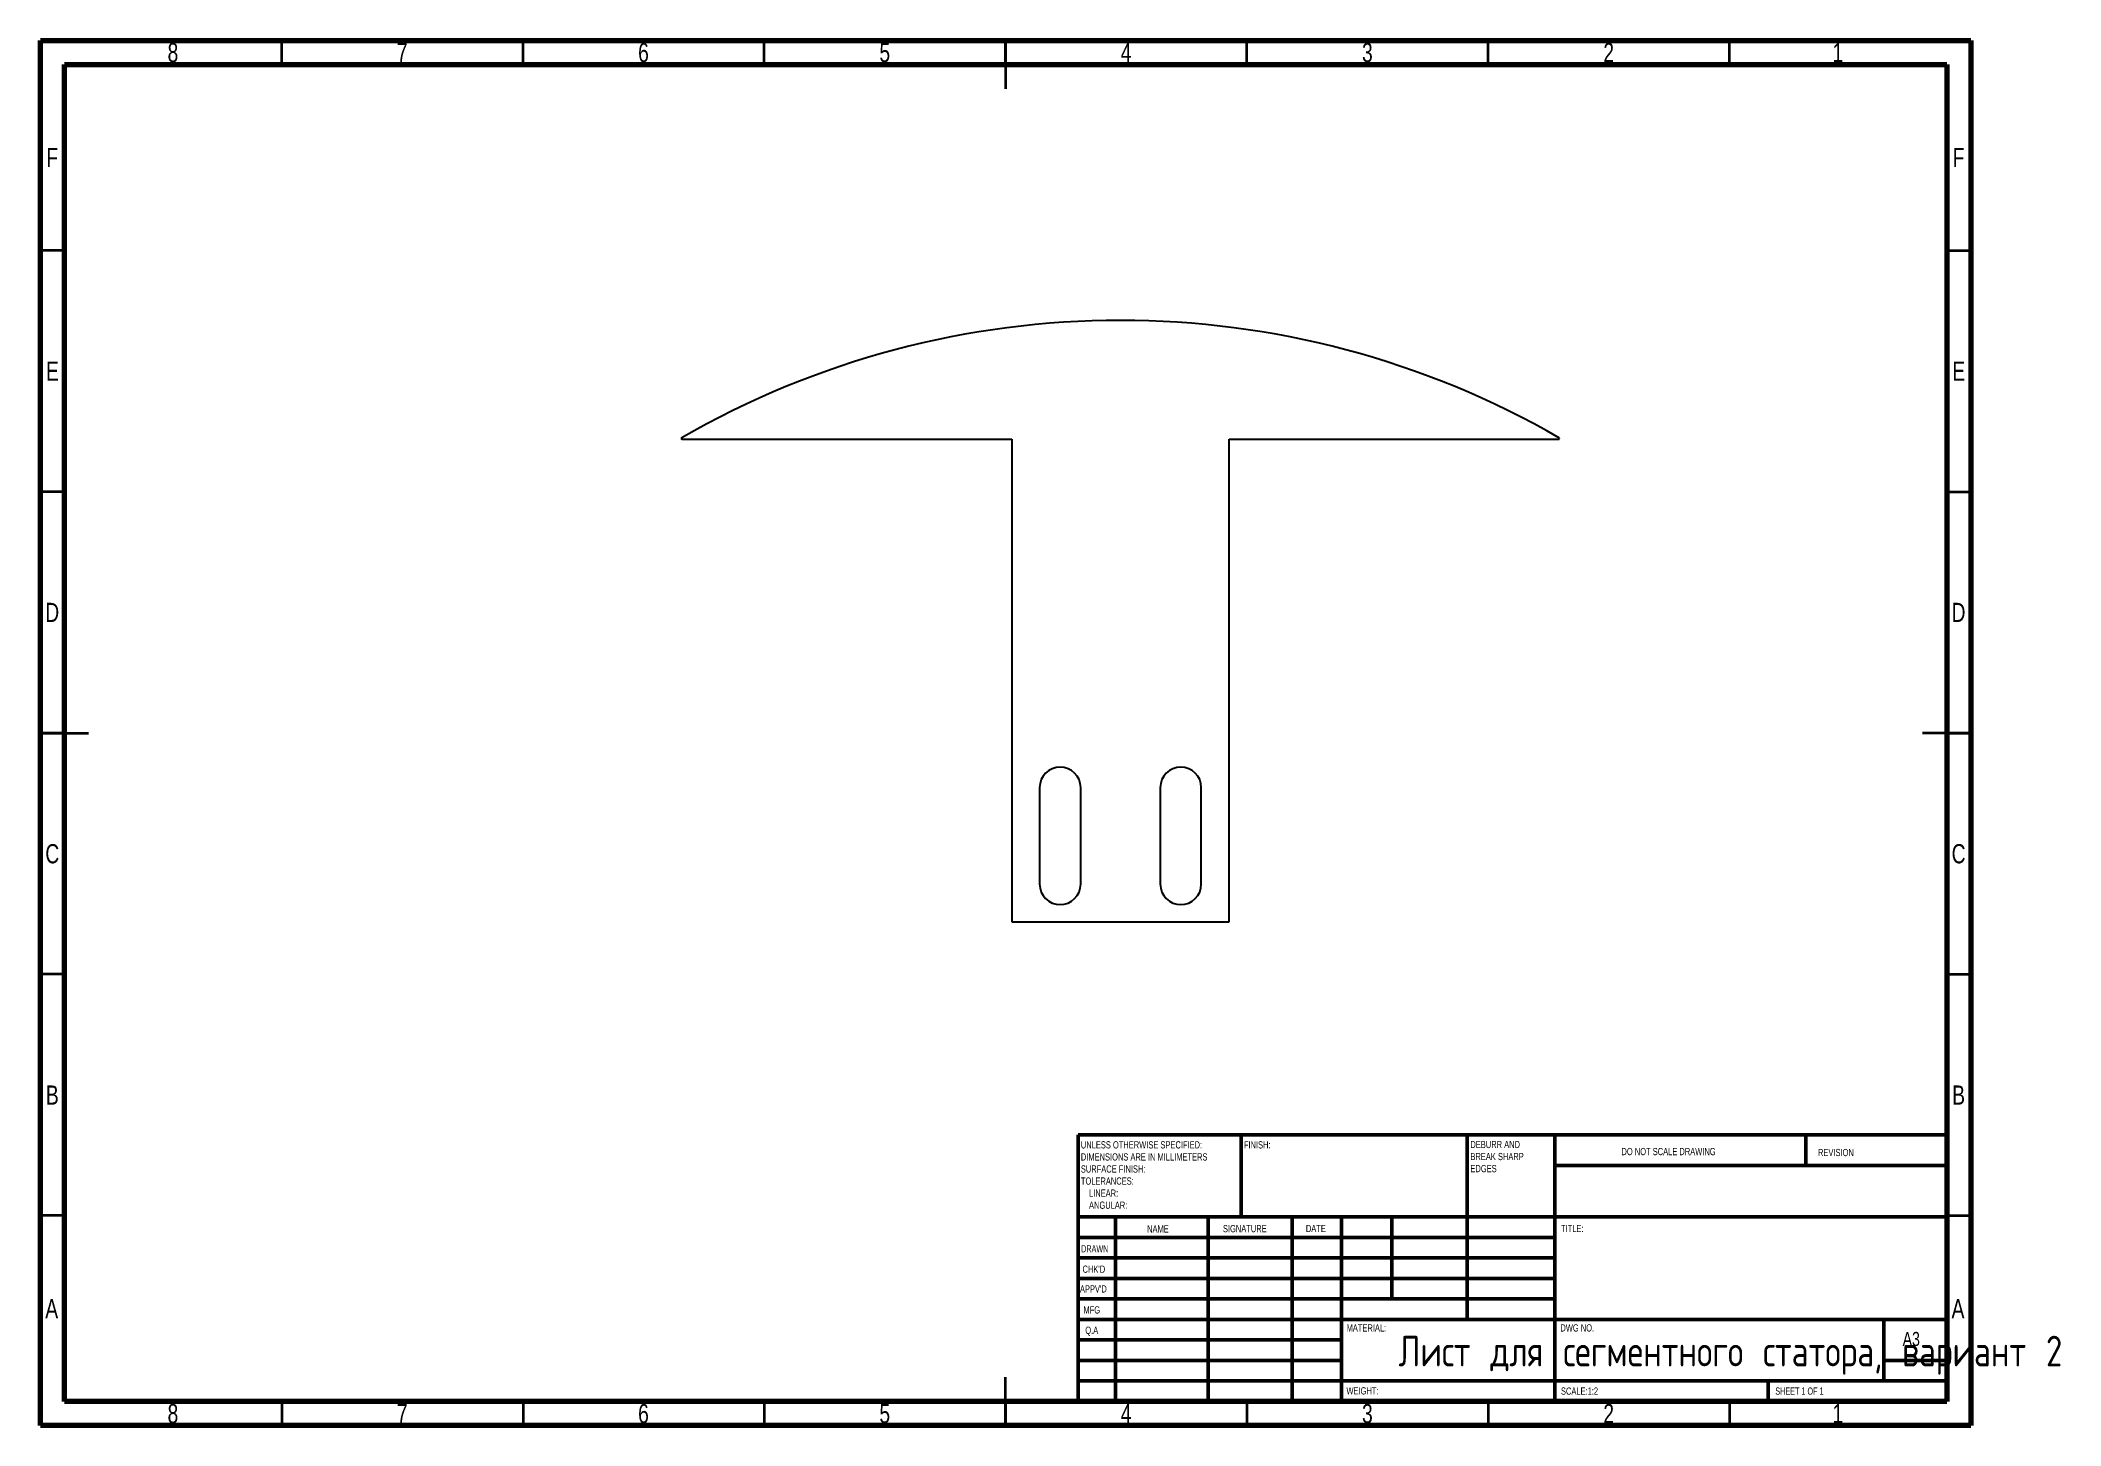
# Model space of a CAD drawing. Header units: millimetres. Extents: x 15 to 434, y 5 to 292.
import ezdxf

# ---------------------------------------------------------------- set-up
doc = ezdxf.new("R2010")
doc.units = ezdxf.units.MM
doc.styles.add('SLDTEXTSTYLE0', font='TXT', dxfattribs={"width": 0.75})
doc.styles.add('SLDTEXTSTYLE1', font='TXT', dxfattribs={"width": 0.686449})
doc.styles.add('SLDTEXTSTYLE2', font='TXT', dxfattribs={"width": 0.6875})
doc.styles.add('SLDTEXTSTYLE3', font='TXT', dxfattribs={"width": 0.75, "bigfont": 'bigfont'})

# ---------------------------------------------------------------- blocks, each defined once
blk = doc.blocks.new('SW_NOTE_0')
at = {"color": 0, "linetype": 'Continuous', "lineweight": 0, "char_height": 1.5, "attachment_point": 1, "style": 'SLDTEXTSTYLE0'}
for s, insert in [('UNLESS OTHERWISE SPECIFIED:', (0, 1.93)), ('SURFACE FINISH:', (0, -3.07)), ('DIMENSIONS ARE IN MILLIMETERS', (0, -0.57)), ('TOLERANCES:', (0, -5.57)), ('LINEAR:', (1.69, -8.07)), ('ANGULAR:', (1.69, -10.57))]:
    blk.add_mtext(s, dxfattribs=dict(at, insert=insert))
blk = doc.blocks.new('SW_NOTE_0_1')
at = {"color": 0, "linetype": 'Continuous', "lineweight": 0, "char_height": 1.5, "attachment_point": 1, "style": 'SLDTEXTSTYLE0'}
for s, insert in [('DEBURR AND', (0, 1.93)), ('BREAK SHARP', (0, -0.57)), ('EDGES', (0, -3.07))]:
    blk.add_mtext(s, dxfattribs=dict(at, insert=insert))

msp = doc.modelspace()

# ---------------------------------------------------------------- linework, layer by layer
at = {"color": 7, "linetype": 'Continuous', "lineweight": 70}
for p, q in [((15, 5), (15, 292)), ((15, 292), (415, 292)), ((415, 292), (415, 5)), ((20, 10), (20, 287)), ((20, 287), (410, 287)), ((410, 287), (410, 10)), ((410, 10), (20, 10)), ((415, 5), (15, 5))]:
    msp.add_line(p, q, dxfattribs=at)
at = {"color": 7, "linetype": 'Continuous', "lineweight": 35}
for p, q in [((65, 287), (65, 292)), ((115, 287), (115, 292)), ((165, 287), (165, 292)), ((215, 292), (215, 282)), ((215, 287), (215, 292)), ((265, 287), (265, 292)), ((315, 287), (315, 292)), ((365, 287), (365, 292)), ((20, 248.5), (15, 248.5)), ((410, 248.5), (415, 248.5)), ((20, 198.5), (15, 198.5)), ((410, 198.5), (415, 198.5)), ((15, 148.5), (25, 148.5)), ((20, 148.5), (15, 148.5)), ((415, 148.5), (405, 148.5)), ((410, 148.5), (415, 148.5)), ((20, 98.5), (15, 98.5)), ((410, 98.5), (415, 98.5)), ((20, 48.5), (15, 48.5)), ((410, 48.5), (415, 48.5)), ((215, 5), (215, 15)), ((65, 10), (65, 5)), ((115, 10), (115, 5)), ((165, 10), (165, 5)), ((215, 10), (215, 5)), ((265, 10), (265, 5)), ((315, 10), (315, 5)), ((365, 10), (365, 5))]:
    msp.add_line(p, q, dxfattribs=at)
at = {"color": 7, "linetype": 'Continuous', "lineweight": 25}
for p, q in [((147.8, 209.61), (147.93, 209.39)), ((147.93, 209.39), (216.3, 209.39)), ((216.3, 209.39), (216.3, 109.39)), ((261.3, 209.39), (329.67, 209.39)), ((261.3, 109.39), (261.3, 209.39)), ((329.67, 209.39), (329.8, 209.61)), ((222.05, 137.19), (222.05, 117.19)), ((230.55, 117.19), (230.55, 137.19)), ((247.05, 137.19), (247.05, 117.19)), ((255.55, 117.19), (255.55, 137.19)), ((216.3, 109.39), (261.3, 109.39))]:
    msp.add_line(p, q, dxfattribs=at)
at = {"color": 7, "linetype": 'Continuous', "lineweight": 50}
for p, q in [((230, 65.25), (410, 65.25)), ((230, 65.25), (230, 10)), ((263.8, 48.25), (263.8, 65.25)), ((310.6, 65.25), (310.6, 27)), ((328.8, 65.25), (328.8, 10)), ((380.8, 58.88), (380.8, 65.25)), ((410, 58.88), (328.8, 58.88)), ((410, 48.25), (230, 48.25)), ((237.8, 48.25), (237.8, 10)), ((256.99, 48.25), (256.99, 10)), ((274.4, 48.25), (274.4, 10)), ((284.6, 10), (284.6, 48.25)), ((295, 31.25), (295, 48.25)), ((328.8, 44), (230, 44)), ((328.8, 39.75), (230, 39.75)), ((328.8, 35.5), (230, 35.5)), ((328.8, 31.25), (230, 31.25)), ((284.6, 27), (230, 27)), ((284.6, 27), (410, 27)), ((397, 14.25), (397, 27)), ((284.6, 22.75), (230, 22.75)), ((284.6, 18.5), (230, 18.5)), ((410, 18.5), (397, 18.5)), ((230, 14.25), (410, 14.25)), ((373, 10), (373, 14.25))]:
    msp.add_line(p, q, dxfattribs=at)
at = {"color": 7, "linetype": 'Continuous', "lineweight": 25}
for centre, radius, start, end in [((238.8, 51.99), 182, 60, 120), ((226.3, 137.19), 4.25, 0, 180), ((251.3, 137.19), 4.25, 0, 180), ((226.3, 117.19), 4.25, 180, 0), ((251.3, 117.19), 4.25, 180, 0)]:
    msp.add_arc(centre, radius, start, end, dxfattribs=at)

# ---------------------------------------------------------------- block references
at = {"color": 7, "linetype": 'Continuous', "lineweight": 0}
for name, p in [('SW_NOTE_0', (230.59, 61.99)), ('SW_NOTE_0_1', (311.31, 62.07))]:
    msp.add_blockref(name, p, dxfattribs=at)

# ---------------------------------------------------------------- texts
for s, insert, char_height, attachment_point, style in [('8', (42.46, 291.47), 3.97, 2, 'SLDTEXTSTYLE0'), ('7', (89.96, 291.47), 3.97, 2, 'SLDTEXTSTYLE0'), ('6', (139.96, 291.47), 3.97, 2, 'SLDTEXTSTYLE0'), ('5', (189.96, 291.47), 3.97, 2, 'SLDTEXTSTYLE0'), ('4', (239.96, 291.47), 3.97, 2, 'SLDTEXTSTYLE0'), ('3', (289.96, 291.47), 3.97, 2, 'SLDTEXTSTYLE0'), ('2', (339.96, 291.47), 3.97, 2, 'SLDTEXTSTYLE0'), ('1', (387.46, 291.47), 3.97, 2, 'SLDTEXTSTYLE0'), ('F', (17.46, 269.72), 3.97, 2, 'SLDTEXTSTYLE0'), ('F', (412.46, 269.72), 3.97, 2, 'SLDTEXTSTYLE0'), ('E', (17.51, 225.47), 3.97, 2, 'SLDTEXTSTYLE0'), ('E', (412.51, 225.47), 3.97, 2, 'SLDTEXTSTYLE0'), ('D', (17.45, 175.47), 3.97, 2, 'SLDTEXTSTYLE0'), ('D', (412.45, 175.47), 3.97, 2, 'SLDTEXTSTYLE0'), ('C', (17.46, 125.47), 3.97, 2, 'SLDTEXTSTYLE0'), ('C', (412.46, 125.47), 3.97, 2, 'SLDTEXTSTYLE0'), ('B', (17.47, 75.47), 3.97, 2, 'SLDTEXTSTYLE0'), ('B', (412.47, 75.47), 3.97, 2, 'SLDTEXTSTYLE0'), ('FINISH:', (264.37, 63.92), 1.5, 1, 'SLDTEXTSTYLE0'), ('DO NOT SCALE DRAWING', (342.61, 62.53), 1.5, 1, 'SLDTEXTSTYLE0'), ('REVISION', (383.33, 62.33), 1.5, 1, 'SLDTEXTSTYLE0'), ('NAME', (244.32, 46.5), 1.5, 1, 'SLDTEXTSTYLE0'), ('SIGNATURE', (260.03, 46.56), 1.5, 1, 'SLDTEXTSTYLE0'), ('DATE', (277.21, 46.58), 1.5, 1, 'SLDTEXTSTYLE0'), ('TITLE:', (330.09, 46.58), 1.5, 1, 'SLDTEXTSTYLE0'), ('DRAWN', (230.64, 42.38), 1.5, 1, 'SLDTEXTSTYLE1'), ("CHK'D", (230.94, 38.16), 1.5, 1, 'SLDTEXTSTYLE0'), ("APPV'D", (230.4, 34.07), 1.5, 1, 'SLDTEXTSTYLE0'), ('A', (17.34, 31.22), 3.97, 2, 'SLDTEXTSTYLE0'), ('MFG', (231.12, 29.72), 1.5, 1, 'SLDTEXTSTYLE0'), ('A', (412.34, 31.22), 3.97, 2, 'SLDTEXTSTYLE0'), ('Q.A', (231.51, 25.5), 1.5, 1, 'SLDTEXTSTYLE0'), ('MATERIAL:', (285.65, 25.99), 1.5, 1, 'SLDTEXTSTYLE0'), ('DWG NO.', (329.95, 25.99), 1.5, 1, 'SLDTEXTSTYLE0'), ('Лист для сегментного статора, вариант 2', (365.18, 23.61), 6.35, 2, 'SLDTEXTSTYLE3'), ('A3', (400.87, 24.41), 2.91, 1, 'SLDTEXTSTYLE0'), ('WEIGHT:', (285.62, 12.95), 1.499, 1, 'SLDTEXTSTYLE0'), ('SCALE:1:2', (330.07, 12.9), 1.5, 1, 'SLDTEXTSTYLE0'), ('SHEET 1 OF 1', (374.48, 12.9), 1.5, 1, 'SLDTEXTSTYLE2'), ('8', (42.46, 9.47), 3.97, 2, 'SLDTEXTSTYLE0'), ('7', (89.96, 9.47), 3.97, 2, 'SLDTEXTSTYLE0'), ('6', (139.96, 9.47), 3.97, 2, 'SLDTEXTSTYLE0'), ('5', (189.96, 9.47), 3.97, 2, 'SLDTEXTSTYLE0'), ('4', (239.96, 9.47), 3.97, 2, 'SLDTEXTSTYLE0'), ('3', (289.96, 9.47), 3.97, 2, 'SLDTEXTSTYLE0'), ('2', (339.96, 9.47), 3.97, 2, 'SLDTEXTSTYLE0'), ('1', (387.46, 9.47), 3.97, 2, 'SLDTEXTSTYLE0')]:
    msp.add_mtext(s, dxfattribs=dict(at, insert=insert, char_height=char_height, attachment_point=attachment_point, style=style))

doc.saveas('drawing.dxf')
